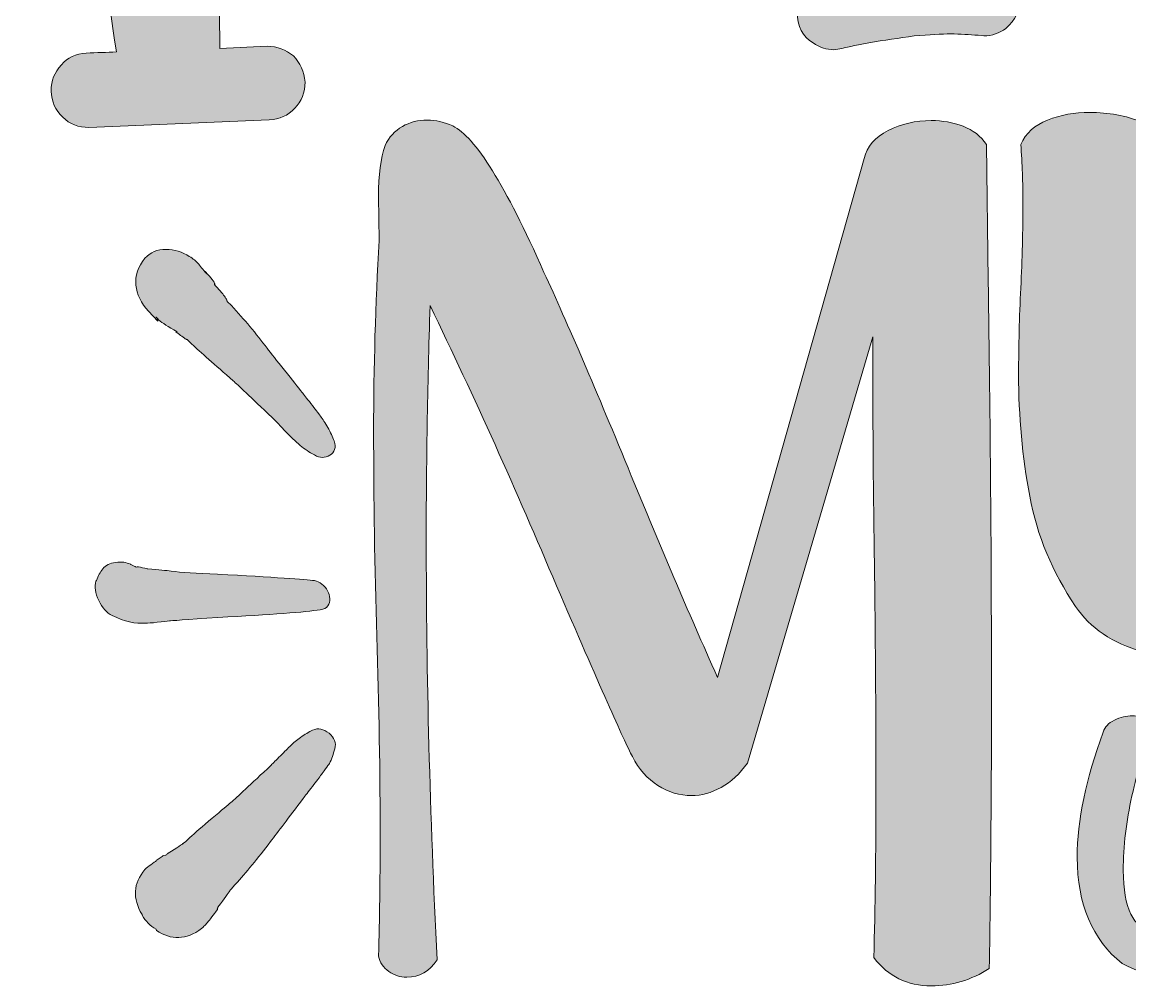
# Model space of a CAD drawing. Header units: inches. Extents: x 173 to 909, y -1034 to -46.
# Drawn here: x 173.4 to 541.1, y -697.1 to -377.1 of the extents above; entities that cross this region are included whole.
import ezdxf

# ---------------------------------------------------------------- set-up
doc = ezdxf.new("R2010")
doc.units = ezdxf.units.IN
doc.header["$MEASUREMENT"] = 0
doc.layers.add('Layer 1', color=7, linetype='Continuous')

# ---------------------------------------------------------------- blocks, each defined once
blk = doc.blocks.new('block 4')
at = {"layer": 'Layer 1', "true_color": 0x00cfdd}
h = blk.add_hatch(color=132, dxfattribs=at)
h.dxf.hatch_style = 2
edge = h.paths.add_edge_path()
edge.add_spline(control_points=[(186.91, -408.63), (184.4, -406.35), (183.26, -403.38), (183.03, -399.95), (183.03, -396.52), (184.17, -393.78), (186.46, -391.27), (188.51, -388.76), (191.25, -387.61), (194.68, -387.39), (198.11, -387.16), (201.53, -387.16), (204.73, -386.93), (198.11, -346.72), (194.68, -287.55), (194.45, -209.65), (194.45, -180.86), (194.68, -155.51), (195.14, -134.03), (195.59, -112.33), (196.05, -94.97), (196.51, -81.49), (190.11, -82.17), (186.46, -82.63), (185.54, -82.63), (182.57, -82.63), (179.83, -81.72), (177.32, -79.66), (174.8, -77.6), (173.66, -74.41), (173.44, -70.29), (173.44, -67.32), (174.35, -64.81), (176.18, -62.3), (178.23, -60.01), (180.75, -58.64), (184.17, -58.19), (236.03, -52.25), (262.53, -49.28), (263.45, -49.28), (266.41, -49.28), (269.16, -50.19), (271.67, -52.25), (274.18, -54.3), (275.32, -57.5), (275.55, -61.61), (275.55, -64.35), (274.64, -67.1), (272.81, -69.38), (270.98, -71.89), (268.24, -73.26), (264.82, -73.72), (261.39, -74.18), (257.74, -74.41), (254.31, -74.86), (246.54, -140.2), (241.97, -207.82), (240.14, -277.73), (256.82, -262.19), (273.5, -240.49), (290.4, -212.16), (312.56, -175.15), (332.21, -129.46), (349.12, -75.32), (349.12, -75.32), (330.15, -70.29), (330.15, -70.29), (326.73, -69.38), (324.21, -67.55), (322.61, -64.81), (321.47, -62.98), (320.79, -60.93), (320.79, -58.64), (320.79, -54.53), (322.39, -51.33), (325.58, -48.82), (327.64, -47.22), (330.15, -46.31), (332.89, -46.08), (333.81, -46.08), (360.08, -52.7), (411.94, -65.95), (415.37, -66.87), (417.88, -68.69), (419.48, -71.44), (420.62, -73.49), (421.31, -75.55), (421.31, -77.83), (421.31, -82.4), (419.25, -86.06), (415.37, -88.34), (413.54, -89.48), (411.48, -90.17), (409.2, -90.17), (408.06, -90.17), (404.17, -89.25), (398, -87.66), (392.52, -105.02), (384.07, -126.26), (372.87, -150.71), (358.71, -181.55), (342.95, -208.96), (325.81, -232.95), (304.34, -262.65), (281.72, -284.35), (257.74, -298.52), (264.82, -308.34), (273.95, -316.57), (285.15, -323.19), (294.97, -329.13), (305.25, -332.1), (316.22, -332.1), (320.79, -332.1), (326.27, -331.19), (333.12, -329.82), (339.98, -328.44), (348.43, -324.33), (358.48, -317.71), (360.77, -316.34), (362.82, -315.65), (365.34, -315.65), (369.45, -315.65), (372.87, -317.48), (375.39, -320.91), (376.76, -323.19), (377.44, -325.48), (377.44, -327.99), (377.44, -332.1), (375.62, -335.53), (372.19, -338.04), (352.77, -351.06), (334.27, -357.46), (316.22, -357.46), (315.08, -357.46), (312.1, -357.46), (307.08, -357.23), (302.05, -357), (295.89, -355.4), (288.35, -352.43), (280.81, -349.46), (274.18, -346.04), (268.01, -341.7), (261.85, -337.35), (256.36, -333.01), (251.57, -328.22), (246.77, -323.42), (242.66, -319.08), (239.23, -314.74), (239, -332.79), (238.77, -348.55), (238.77, -362.03), (238.77, -362.03), (239, -385.79), (239, -385.79), (239, -385.79), (254.76, -385.1), (254.76, -385.1), (258.19, -385.1), (260.93, -386.24), (263.45, -388.3), (265.73, -390.58), (267.1, -393.55), (267.33, -396.98), (267.33, -400.41), (266.19, -403.38), (263.9, -405.66), (261.62, -408.18), (258.88, -409.32), (255.45, -409.55), (255.45, -409.55), (195.59, -412.06), (195.59, -412.06), (192.17, -412.06), (189.2, -410.92), (186.91, -408.63)], knot_values=[0, 0, 0, 0, 1, 1, 1, 2, 2, 2, 3, 3, 3, 4, 4, 4, 5, 5, 5, 6, 6, 6, 7, 7, 7, 8, 8, 8, 9, 9, 9, 10, 10, 10, 11, 11, 11, 12, 12, 12, 13, 13, 13, 14, 14, 14, 15, 15, 15, 16, 16, 16, 17, 17, 17, 18, 18, 18, 19, 19, 19, 20, 20, 20, 21, 21, 21, 22, 22, 22, 23, 23, 23, 24, 24, 24, 25, 25, 25, 26, 26, 26, 27, 27, 27, 28, 28, 28, 29, 29, 29, 30, 30, 30, 31, 31, 31, 32, 32, 32, 33, 33, 33, 34, 34, 34, 35, 35, 35, 36, 36, 36, 37, 37, 37, 38, 38, 38, 39, 39, 39, 40, 40, 40, 41, 41, 41, 42, 42, 42, 43, 43, 43, 44, 44, 44, 45, 45, 45, 46, 46, 46, 47, 47, 47, 48, 48, 48, 49, 49, 49, 50, 50, 50, 51, 51, 51, 52, 52, 52, 53, 53, 53, 54, 54, 54, 55, 55, 55, 56, 56, 56, 57, 57, 57, 58, 58, 58, 58], degree=3, periodic=1)
h = blk.add_hatch(color=132, dxfattribs=at)
h.dxf.hatch_style = 2
edge = h.paths.add_edge_path()
edge.add_spline(control_points=[(583.28, -394.51), (577.85, -391.69), (573.5, -387.77), (570.24, -382.77), (565.89, -376.47), (563.72, -369.08), (563.72, -360.6), (563.72, -353.86), (565.24, -346.25), (567.85, -337.98), (561.76, -336.68), (558.5, -333.64), (558.5, -329.29), (558.5, -326.03), (559.8, -323.63), (562.19, -321.9), (563.72, -320.81), (565.24, -320.16), (566.98, -320.16), (566.98, -320.16), (592.85, -324.29), (592.85, -324.29), (595.24, -324.72), (597.2, -325.81), (598.29, -327.55), (599.59, -329.5), (600.03, -331.24), (600.03, -333.2), (600.03, -336.03), (598.72, -338.42), (596.55, -340.16), (595.03, -341.25), (593.29, -341.68), (591.33, -341.68), (589.37, -341.46), (587.41, -341.25), (585.46, -340.81), (582.63, -348.86), (581.11, -355.6), (581.11, -361.03), (581.11, -362.12), (581.33, -364.29), (581.76, -367.55), (581.98, -371.03), (583.72, -374.08), (586.76, -376.69), (589.81, -379.08), (593.29, -380.38), (597.2, -380.38), (597.63, -380.38), (599.16, -380.38), (601.55, -380.16), (604.16, -379.95), (607.85, -378.21), (612.64, -374.95), (617.2, -371.69), (621.33, -367.34), (625.03, -361.47), (628.73, -355.6), (631.33, -349.29), (633.29, -342.33), (635.25, -335.59), (636.34, -327.98), (636.55, -319.94), (636.55, -313.2), (636.12, -307.33), (634.81, -302.33), (633.29, -295.15), (630.9, -290.59), (627.86, -288.19), (625.68, -286.67), (623.29, -285.8), (620.46, -285.8), (616.55, -285.8), (610.03, -287.98), (600.9, -291.89), (596.11, -293.85), (590.46, -294.93), (583.72, -294.93), (576.33, -294.93), (568.5, -293.85), (560.46, -291.67), (543.71, -287.54), (532.41, -280.8), (526.54, -271.89), (518.27, -258.41), (514.36, -241.67), (514.36, -221.88), (514.36, -204.49), (517.62, -186.22), (524.15, -167.31), (533.49, -140.13), (547.63, -117.08), (566.76, -97.95), (587.63, -77.08), (611.33, -64.68), (637.86, -60.77), (642.64, -60.12), (647.21, -59.68), (651.34, -59.68), (684.6, -59.68), (701.13, -79.03), (701.13, -117.52), (701.13, -141), (695.69, -166.87), (684.6, -195.35), (682.86, -200.14), (679.39, -202.53), (674.38, -202.53), (672.86, -202.53), (671.34, -202.09), (669.6, -201.44), (664.6, -199.27), (662.21, -195.57), (662.21, -190.35), (662.21, -189.05), (662.43, -187.74), (662.86, -186.22), (665.25, -180.13), (667.21, -173.39), (668.95, -166), (671.99, -153.83), (673.3, -142.52), (673.3, -132.52), (673.3, -121.86), (671.78, -113.82), (668.51, -107.95), (665.47, -102.73), (660.9, -100.12), (654.82, -99.9), (650.69, -99.9), (645.9, -101.43), (640.47, -104.04), (630.68, -109.04), (621.55, -115.34), (613.51, -123.39), (605.24, -131.43), (597.85, -140.56), (591.55, -150.35), (585.24, -160.35), (579.81, -170.79), (575.24, -181.44), (570.67, -192.09), (567.2, -202.75), (564.8, -212.97), (562.41, -223.4), (561.11, -233.19), (560.89, -242.53), (560.89, -251.02), (561.98, -258.19), (563.93, -263.84), (567.2, -272.32), (572.63, -276.45), (580.46, -276.45), (583.94, -276.45), (587.85, -275.58), (592.42, -273.63), (600.9, -269.93), (609.81, -268.19), (619.16, -267.97), (637.64, -267.97), (653.73, -274.5), (667.86, -287.32), (678.08, -297.33), (683.3, -309.72), (683.3, -324.5), (683.3, -335.16), (680.69, -345.38), (675.69, -355.81), (667.43, -372.12), (655.69, -384.3), (640.47, -392.56), (630.25, -397.78), (619.59, -400.38), (608.07, -400.38), (598.72, -400.38), (590.46, -398.43), (583.28, -394.51)], knot_values=[0, 0, 0, 0, 1, 1, 1, 2, 2, 2, 3, 3, 3, 4, 4, 4, 5, 5, 5, 6, 6, 6, 7, 7, 7, 8, 8, 8, 9, 9, 9, 10, 10, 10, 11, 11, 11, 12, 12, 12, 13, 13, 13, 14, 14, 14, 15, 15, 15, 16, 16, 16, 17, 17, 17, 18, 18, 18, 19, 19, 19, 20, 20, 20, 21, 21, 21, 22, 22, 22, 23, 23, 23, 24, 24, 24, 25, 25, 25, 26, 26, 26, 27, 27, 27, 28, 28, 28, 29, 29, 29, 30, 30, 30, 31, 31, 31, 32, 32, 32, 33, 33, 33, 34, 34, 34, 35, 35, 35, 36, 36, 36, 37, 37, 37, 38, 38, 38, 39, 39, 39, 40, 40, 40, 41, 41, 41, 42, 42, 42, 43, 43, 43, 44, 44, 44, 45, 45, 45, 46, 46, 46, 47, 47, 47, 48, 48, 48, 49, 49, 49, 50, 50, 50, 51, 51, 51, 52, 52, 52, 53, 53, 53, 54, 54, 54, 55, 55, 55, 56, 56, 56, 57, 57, 57, 58, 58, 58, 59, 59, 59, 59], degree=3, periodic=1)
h = blk.add_hatch(color=132, dxfattribs=at)
h.dxf.hatch_style = 2
edge = h.paths.add_edge_path()
edge.add_spline(control_points=[(435.93, -383.96), (432.5, -381.9), (430.67, -378.48), (430.67, -373.68), (430.67, -367.51), (433.87, -363.63), (440.04, -362.03), (440.27, -361.8), (442.33, -361.34), (446.44, -360.66), (441.41, -335.53), (438.9, -299.66), (438.9, -253.06), (438.9, -234.32), (439.13, -216.96), (439.58, -200.74), (440.04, -184.52), (440.73, -169.21), (441.64, -154.59), (442.33, -139.97), (443.01, -128.32), (443.7, -119.41), (443.7, -119.41), (427.25, -121.01), (427.25, -121.01), (423.82, -121.01), (420.85, -120.1), (418.34, -118.04), (415.83, -115.98), (414.46, -113.24), (414, -109.36), (414, -105.93), (414.91, -103.19), (416.97, -100.68), (419.02, -98.16), (421.77, -96.79), (425.19, -96.57), (425.19, -96.57), (503.1, -89.48), (503.1, -89.48), (506.98, -89.48), (509.95, -90.4), (512.23, -92.45), (514.52, -94.51), (515.89, -97.48), (516.34, -100.91), (516.34, -104.33), (515.43, -107.3), (513.37, -109.82), (511.32, -112.33), (508.58, -113.7), (505.15, -113.93), (501.72, -114.16), (498.07, -114.61), (494.64, -114.84), (490.99, -138.6), (488.24, -162.36), (486.19, -186.35), (482.31, -231.12), (480.25, -273.84), (479.79, -314.28), (479.56, -325.93), (479.56, -339.87), (479.56, -356.54), (485.5, -356.54), (490.3, -356.77), (493.96, -357.23), (497.38, -357.69), (500.12, -359.06), (501.95, -361.34), (503.78, -363.85), (504.69, -366.37), (504.69, -369.11), (504.69, -373.22), (503.1, -376.42), (499.9, -379.16), (497.84, -380.76), (495.33, -381.67), (492.59, -381.67), (492.59, -381.67), (490.76, -381.45), (490.76, -381.45), (487.79, -381.22), (484.82, -380.99), (481.62, -380.99), (478.65, -380.99), (474.54, -381.22), (469.51, -381.67), (464.49, -382.36), (459.46, -383.05), (454.43, -383.96), (449.41, -384.87), (446.44, -385.56), (445.52, -385.79), (444.61, -386.01), (443.7, -386.24), (442.78, -386.24), (440.5, -386.24), (438.21, -385.56), (435.93, -383.96)], knot_values=[0, 0, 0, 0, 1, 1, 1, 2, 2, 2, 3, 3, 3, 4, 4, 4, 5, 5, 5, 6, 6, 6, 7, 7, 7, 8, 8, 8, 9, 9, 9, 10, 10, 10, 11, 11, 11, 12, 12, 12, 13, 13, 13, 14, 14, 14, 15, 15, 15, 16, 16, 16, 17, 17, 17, 18, 18, 18, 19, 19, 19, 20, 20, 20, 21, 21, 21, 22, 22, 22, 23, 23, 23, 24, 24, 24, 25, 25, 25, 26, 26, 26, 27, 27, 27, 28, 28, 28, 29, 29, 29, 30, 30, 30, 31, 31, 31, 32, 32, 32, 33, 33, 33, 33], degree=3, periodic=1)
at = {"layer": 'Layer 1', "lineweight": 0}
for points, knots in [([(186.91, -408.63), (184.4, -406.35), (183.26, -403.38), (183.03, -399.95), (183.03, -396.52), (184.17, -393.78), (186.46, -391.27), (188.51, -388.76), (191.25, -387.61), (194.68, -387.39), (198.11, -387.16), (201.53, -387.16), (204.73, -386.93), (198.11, -346.72), (194.68, -287.55), (194.45, -209.65), (194.45, -180.86), (194.68, -155.51), (195.14, -134.03), (195.59, -112.33), (196.05, -94.97), (196.51, -81.49), (190.11, -82.17), (186.46, -82.63), (185.54, -82.63), (182.57, -82.63), (179.83, -81.72), (177.32, -79.66), (174.8, -77.6), (173.66, -74.41), (173.44, -70.29), (173.44, -67.32), (174.35, -64.81), (176.18, -62.3), (178.23, -60.01), (180.75, -58.64), (184.17, -58.19), (236.03, -52.25), (262.53, -49.28), (263.45, -49.28), (266.41, -49.28), (269.16, -50.19), (271.67, -52.25), (274.18, -54.3), (275.32, -57.5), (275.55, -61.61), (275.55, -64.35), (274.64, -67.1), (272.81, -69.38), (270.98, -71.89), (268.24, -73.26), (264.82, -73.72), (261.39, -74.18), (257.74, -74.41), (254.31, -74.86), (246.54, -140.2), (241.97, -207.82), (240.14, -277.73), (256.82, -262.19), (273.5, -240.49), (290.4, -212.16), (312.56, -175.15), (332.21, -129.46), (349.12, -75.32), (349.12, -75.32), (330.15, -70.29), (330.15, -70.29), (326.73, -69.38), (324.21, -67.55), (322.61, -64.81), (321.47, -62.98), (320.79, -60.93), (320.79, -58.64), (320.79, -54.53), (322.39, -51.33), (325.58, -48.82), (327.64, -47.22), (330.15, -46.31), (332.89, -46.08), (333.81, -46.08), (360.08, -52.7), (411.94, -65.95), (415.37, -66.87), (417.88, -68.69), (419.48, -71.44), (420.62, -73.49), (421.31, -75.55), (421.31, -77.83), (421.31, -82.4), (419.25, -86.06), (415.37, -88.34), (413.54, -89.48), (411.48, -90.17), (409.2, -90.17), (408.06, -90.17), (404.17, -89.25), (398, -87.66), (392.52, -105.02), (384.07, -126.26), (372.87, -150.71), (358.71, -181.55), (342.95, -208.96), (325.81, -232.95), (304.34, -262.65), (281.72, -284.35), (257.74, -298.52), (264.82, -308.34), (273.95, -316.57), (285.15, -323.19), (294.97, -329.13), (305.25, -332.1), (316.22, -332.1), (320.79, -332.1), (326.27, -331.19), (333.12, -329.82), (339.98, -328.44), (348.43, -324.33), (358.48, -317.71), (360.77, -316.34), (362.82, -315.65), (365.34, -315.65), (369.45, -315.65), (372.87, -317.48), (375.39, -320.91), (376.76, -323.19), (377.44, -325.48), (377.44, -327.99), (377.44, -332.1), (375.62, -335.53), (372.19, -338.04), (352.77, -351.06), (334.27, -357.46), (316.22, -357.46), (315.08, -357.46), (312.1, -357.46), (307.08, -357.23), (302.05, -357), (295.89, -355.4), (288.35, -352.43), (280.81, -349.46), (274.18, -346.04), (268.01, -341.7), (261.85, -337.35), (256.36, -333.01), (251.57, -328.22), (246.77, -323.42), (242.66, -319.08), (239.23, -314.74), (239, -332.79), (238.77, -348.55), (238.77, -362.03), (238.77, -362.03), (239, -385.79), (239, -385.79), (239, -385.79), (254.76, -385.1), (254.76, -385.1), (258.19, -385.1), (260.93, -386.24), (263.45, -388.3), (265.73, -390.58), (267.1, -393.55), (267.33, -396.98), (267.33, -400.41), (266.19, -403.38), (263.9, -405.66), (261.62, -408.18), (258.88, -409.32), (255.45, -409.55), (255.45, -409.55), (195.59, -412.06), (195.59, -412.06), (192.17, -412.06), (189.2, -410.92), (186.91, -408.63)], [0, 0, 0, 0, 1, 1, 1, 2, 2, 2, 3, 3, 3, 4, 4, 4, 5, 5, 5, 6, 6, 6, 7, 7, 7, 8, 8, 8, 9, 9, 9, 10, 10, 10, 11, 11, 11, 12, 12, 12, 13, 13, 13, 14, 14, 14, 15, 15, 15, 16, 16, 16, 17, 17, 17, 18, 18, 18, 19, 19, 19, 20, 20, 20, 21, 21, 21, 22, 22, 22, 23, 23, 23, 24, 24, 24, 25, 25, 25, 26, 26, 26, 27, 27, 27, 28, 28, 28, 29, 29, 29, 30, 30, 30, 31, 31, 31, 32, 32, 32, 33, 33, 33, 34, 34, 34, 35, 35, 35, 36, 36, 36, 37, 37, 37, 38, 38, 38, 39, 39, 39, 40, 40, 40, 41, 41, 41, 42, 42, 42, 43, 43, 43, 44, 44, 44, 45, 45, 45, 46, 46, 46, 47, 47, 47, 48, 48, 48, 49, 49, 49, 50, 50, 50, 51, 51, 51, 52, 52, 52, 53, 53, 53, 54, 54, 54, 55, 55, 55, 56, 56, 56, 57, 57, 57, 58, 58, 58, 58]), ([(583.28, -394.51), (577.85, -391.69), (573.5, -387.77), (570.24, -382.77), (565.89, -376.47), (563.72, -369.08), (563.72, -360.6), (563.72, -353.86), (565.24, -346.25), (567.85, -337.98), (561.76, -336.68), (558.5, -333.64), (558.5, -329.29), (558.5, -326.03), (559.8, -323.63), (562.19, -321.9), (563.72, -320.81), (565.24, -320.16), (566.98, -320.16), (566.98, -320.16), (592.85, -324.29), (592.85, -324.29), (595.24, -324.72), (597.2, -325.81), (598.29, -327.55), (599.59, -329.5), (600.03, -331.24), (600.03, -333.2), (600.03, -336.03), (598.72, -338.42), (596.55, -340.16), (595.03, -341.25), (593.29, -341.68), (591.33, -341.68), (589.37, -341.46), (587.41, -341.25), (585.46, -340.81), (582.63, -348.86), (581.11, -355.6), (581.11, -361.03), (581.11, -362.12), (581.33, -364.29), (581.76, -367.55), (581.98, -371.03), (583.72, -374.08), (586.76, -376.69), (589.81, -379.08), (593.29, -380.38), (597.2, -380.38), (597.63, -380.38), (599.16, -380.38), (601.55, -380.16), (604.16, -379.95), (607.85, -378.21), (612.64, -374.95), (617.2, -371.69), (621.33, -367.34), (625.03, -361.47), (628.73, -355.6), (631.33, -349.29), (633.29, -342.33), (635.25, -335.59), (636.34, -327.98), (636.55, -319.94), (636.55, -313.2), (636.12, -307.33), (634.81, -302.33), (633.29, -295.15), (630.9, -290.59), (627.86, -288.19), (625.68, -286.67), (623.29, -285.8), (620.46, -285.8), (616.55, -285.8), (610.03, -287.98), (600.9, -291.89), (596.11, -293.85), (590.46, -294.93), (583.72, -294.93), (576.33, -294.93), (568.5, -293.85), (560.46, -291.67), (543.71, -287.54), (532.41, -280.8), (526.54, -271.89), (518.27, -258.41), (514.36, -241.67), (514.36, -221.88), (514.36, -204.49), (517.62, -186.22), (524.15, -167.31), (533.49, -140.13), (547.63, -117.08), (566.76, -97.95), (587.63, -77.08), (611.33, -64.68), (637.86, -60.77), (642.64, -60.12), (647.21, -59.68), (651.34, -59.68), (684.6, -59.68), (701.13, -79.03), (701.13, -117.52), (701.13, -141), (695.69, -166.87), (684.6, -195.35), (682.86, -200.14), (679.39, -202.53), (674.38, -202.53), (672.86, -202.53), (671.34, -202.09), (669.6, -201.44), (664.6, -199.27), (662.21, -195.57), (662.21, -190.35), (662.21, -189.05), (662.43, -187.74), (662.86, -186.22), (665.25, -180.13), (667.21, -173.39), (668.95, -166), (671.99, -153.83), (673.3, -142.52), (673.3, -132.52), (673.3, -121.86), (671.78, -113.82), (668.51, -107.95), (665.47, -102.73), (660.9, -100.12), (654.82, -99.9), (650.69, -99.9), (645.9, -101.43), (640.47, -104.04), (630.68, -109.04), (621.55, -115.34), (613.51, -123.39), (605.24, -131.43), (597.85, -140.56), (591.55, -150.35), (585.24, -160.35), (579.81, -170.79), (575.24, -181.44), (570.67, -192.09), (567.2, -202.75), (564.8, -212.97), (562.41, -223.4), (561.11, -233.19), (560.89, -242.53), (560.89, -251.02), (561.98, -258.19), (563.93, -263.84), (567.2, -272.32), (572.63, -276.45), (580.46, -276.45), (583.94, -276.45), (587.85, -275.58), (592.42, -273.63), (600.9, -269.93), (609.81, -268.19), (619.16, -267.97), (637.64, -267.97), (653.73, -274.5), (667.86, -287.32), (678.08, -297.33), (683.3, -309.72), (683.3, -324.5), (683.3, -335.16), (680.69, -345.38), (675.69, -355.81), (667.43, -372.12), (655.69, -384.3), (640.47, -392.56), (630.25, -397.78), (619.59, -400.38), (608.07, -400.38), (598.72, -400.38), (590.46, -398.43), (583.28, -394.51)], [0, 0, 0, 0, 1, 1, 1, 2, 2, 2, 3, 3, 3, 4, 4, 4, 5, 5, 5, 6, 6, 6, 7, 7, 7, 8, 8, 8, 9, 9, 9, 10, 10, 10, 11, 11, 11, 12, 12, 12, 13, 13, 13, 14, 14, 14, 15, 15, 15, 16, 16, 16, 17, 17, 17, 18, 18, 18, 19, 19, 19, 20, 20, 20, 21, 21, 21, 22, 22, 22, 23, 23, 23, 24, 24, 24, 25, 25, 25, 26, 26, 26, 27, 27, 27, 28, 28, 28, 29, 29, 29, 30, 30, 30, 31, 31, 31, 32, 32, 32, 33, 33, 33, 34, 34, 34, 35, 35, 35, 36, 36, 36, 37, 37, 37, 38, 38, 38, 39, 39, 39, 40, 40, 40, 41, 41, 41, 42, 42, 42, 43, 43, 43, 44, 44, 44, 45, 45, 45, 46, 46, 46, 47, 47, 47, 48, 48, 48, 49, 49, 49, 50, 50, 50, 51, 51, 51, 52, 52, 52, 53, 53, 53, 54, 54, 54, 55, 55, 55, 56, 56, 56, 57, 57, 57, 58, 58, 58, 59, 59, 59, 59]), ([(435.93, -383.96), (432.5, -381.9), (430.67, -378.48), (430.67, -373.68), (430.67, -367.51), (433.87, -363.63), (440.04, -362.03), (440.27, -361.8), (442.33, -361.34), (446.44, -360.66), (441.41, -335.53), (438.9, -299.66), (438.9, -253.06), (438.9, -234.32), (439.13, -216.96), (439.58, -200.74), (440.04, -184.52), (440.73, -169.21), (441.64, -154.59), (442.33, -139.97), (443.01, -128.32), (443.7, -119.41), (443.7, -119.41), (427.25, -121.01), (427.25, -121.01), (423.82, -121.01), (420.85, -120.1), (418.34, -118.04), (415.83, -115.98), (414.46, -113.24), (414, -109.36), (414, -105.93), (414.91, -103.19), (416.97, -100.68), (419.02, -98.16), (421.77, -96.79), (425.19, -96.57), (425.19, -96.57), (503.1, -89.48), (503.1, -89.48), (506.98, -89.48), (509.95, -90.4), (512.23, -92.45), (514.52, -94.51), (515.89, -97.48), (516.34, -100.91), (516.34, -104.33), (515.43, -107.3), (513.37, -109.82), (511.32, -112.33), (508.58, -113.7), (505.15, -113.93), (501.72, -114.16), (498.07, -114.61), (494.64, -114.84), (490.99, -138.6), (488.24, -162.36), (486.19, -186.35), (482.31, -231.12), (480.25, -273.84), (479.79, -314.28), (479.56, -325.93), (479.56, -339.87), (479.56, -356.54), (485.5, -356.54), (490.3, -356.77), (493.96, -357.23), (497.38, -357.69), (500.12, -359.06), (501.95, -361.34), (503.78, -363.85), (504.69, -366.37), (504.69, -369.11), (504.69, -373.22), (503.1, -376.42), (499.9, -379.16), (497.84, -380.76), (495.33, -381.67), (492.59, -381.67), (492.59, -381.67), (490.76, -381.45), (490.76, -381.45), (487.79, -381.22), (484.82, -380.99), (481.62, -380.99), (478.65, -380.99), (474.54, -381.22), (469.51, -381.67), (464.49, -382.36), (459.46, -383.05), (454.43, -383.96), (449.41, -384.87), (446.44, -385.56), (445.52, -385.79), (444.61, -386.01), (443.7, -386.24), (442.78, -386.24), (440.5, -386.24), (438.21, -385.56), (435.93, -383.96)], [0, 0, 0, 0, 1, 1, 1, 2, 2, 2, 3, 3, 3, 4, 4, 4, 5, 5, 5, 6, 6, 6, 7, 7, 7, 8, 8, 8, 9, 9, 9, 10, 10, 10, 11, 11, 11, 12, 12, 12, 13, 13, 13, 14, 14, 14, 15, 15, 15, 16, 16, 16, 17, 17, 17, 18, 18, 18, 19, 19, 19, 20, 20, 20, 21, 21, 21, 22, 22, 22, 23, 23, 23, 24, 24, 24, 25, 25, 25, 26, 26, 26, 27, 27, 27, 28, 28, 28, 29, 29, 29, 30, 30, 30, 31, 31, 31, 32, 32, 32, 33, 33, 33, 33])]:
    blk.add_open_spline(points, degree=3, knots=knots, dxfattribs=at)
blk = doc.blocks.new('block 5')
at = {"layer": 'Layer 1', "true_color": 0x0c57ab}
h = blk.add_hatch(color=154, dxfattribs=at)
h.dxf.hatch_style = 2
edge = h.paths.add_edge_path()
edge.add_spline(control_points=[(565.19, -696.02), (555.83, -696.02), (546.94, -693.93), (538.54, -689.72), (528.58, -681.68), (523.6, -669.92), (523.6, -654.44), (523.6, -642.19), (526.48, -628.33), (532.24, -612.85), (532.72, -611.17), (533.95, -609.85), (535.93, -608.89), (537.91, -607.93), (539.92, -607.45), (541.96, -607.45), (543.76, -607.45), (545.29, -607.81), (546.55, -608.53), (547.81, -609.25), (548.44, -610.45), (548.44, -612.13), (548.44, -613.33), (548.02, -614.83), (547.18, -616.63), (545.5, -619.75), (543.7, -625.54), (541.78, -634), (539.86, -642.46), (538.9, -650.72), (538.9, -658.76), (538.9, -671.36), (542.2, -678.08), (548.8, -678.92), (570.53, -678.92), (587.09, -657.62), (598.49, -615.01), (601.38, -604.21), (603.83, -594.06), (605.88, -584.58), (605.88, -584.58), (607.68, -576.3), (607.68, -576.3), (608.52, -571.62), (609.06, -567.78), (609.3, -564.78), (609.54, -561.78), (609.96, -558.24), (610.56, -554.15), (603, -564.24), (592.91, -573.36), (580.31, -581.52), (572.39, -585.24), (563.99, -587.1), (555.11, -587.1), (551.62, -587.1), (548.38, -586.8), (545.38, -586.2), (535.3, -583.32), (527.86, -578.28), (523.06, -571.08), (515.37, -559.8), (510.3, -547.61), (507.84, -534.53), (505.38, -521.45), (504.15, -507.95), (504.15, -494.02), (504.15, -484.54), (504.39, -475), (504.87, -465.39), (505.35, -455.79), (505.59, -446.31), (505.59, -436.95), (505.59, -430.47), (505.35, -424.05), (504.87, -417.68), (506.55, -413.96), (509.52, -411.26), (513.79, -409.58), (518.04, -407.9), (522.7, -407.06), (527.74, -407.06), (533.98, -407.06), (539.74, -408.11), (545.02, -410.21), (550.3, -412.31), (553.42, -415.1), (554.39, -418.58), (554.02, -428.31), (553.36, -439.59), (552.41, -452.43), (550.48, -479.68), (549.52, -500.5), (549.52, -514.91), (549.52, -525.59), (550.06, -535.31), (551.14, -544.07), (552.22, -552.83), (554.12, -559.83), (556.82, -565.05), (559.52, -570.27), (563.33, -572.88), (568.25, -572.88), (573.77, -572.76), (580.91, -565.68), (589.67, -551.63), (597.83, -538.67), (604.5, -525.11), (609.66, -510.94), (613.26, -500.62), (615.66, -489.94), (616.86, -478.9), (618.06, -467.86), (618.84, -457.47), (619.2, -447.75), (619.8, -428.31), (621.66, -416.67), (624.78, -412.82), (626.82, -410.42), (631.2, -409.22), (637.92, -409.22), (637.92, -409.22), (640.62, -409.22), (640.62, -409.22), (647.94, -409.46), (654.4, -410.99), (659.98, -413.81), (665.56, -416.63), (668.89, -420.99), (669.97, -426.87), (669.73, -452.67), (667.66, -481.45), (663.76, -513.19), (659.86, -544.94), (653.95, -575.28), (646.03, -604.21), (638.1, -633.13), (628.08, -656.36), (615.96, -673.88), (611.04, -680.48), (603.9, -685.82), (594.53, -689.9), (585.17, -693.99), (575.39, -696.02), (565.19, -696.02)], knot_values=[0, 0, 0, 0, 1, 1, 1, 2, 2, 2, 3, 3, 3, 4, 4, 4, 5, 5, 5, 6, 6, 6, 7, 7, 7, 8, 8, 8, 9, 9, 9, 10, 10, 10, 11, 11, 11, 12, 12, 12, 13, 13, 13, 14, 14, 14, 15, 15, 15, 16, 16, 16, 17, 17, 17, 18, 18, 18, 19, 19, 19, 20, 20, 20, 21, 21, 21, 22, 22, 22, 23, 23, 23, 24, 24, 24, 25, 25, 25, 26, 26, 26, 27, 27, 27, 28, 28, 28, 29, 29, 29, 30, 30, 30, 31, 31, 31, 32, 32, 32, 33, 33, 33, 34, 34, 34, 35, 35, 35, 36, 36, 36, 37, 37, 37, 38, 38, 38, 39, 39, 39, 40, 40, 40, 41, 41, 41, 42, 42, 42, 43, 43, 43, 44, 44, 44, 45, 45, 45, 46, 46, 46, 47, 47, 47, 48, 48, 48, 48], degree=3, periodic=1)
h = blk.add_hatch(color=154, dxfattribs=at)
h.dxf.hatch_style = 2
edge = h.paths.add_edge_path()
edge.add_spline(control_points=[(475.17, -697.1), (467.25, -697.1), (460.88, -693.99), (456.09, -687.74), (456.56, -671.3), (456.81, -652.94), (456.81, -632.65), (456.81, -607.33), (456.62, -581.04), (456.27, -553.79), (455.9, -528.95), (455.73, -506.92), (455.73, -487.72), (455.73, -487.72), (455.73, -481.6), (455.73, -481.6), (455.73, -481.6), (414.14, -623.11), (414.14, -623.11), (411.62, -626.71), (408.73, -629.41), (405.49, -631.21), (402.25, -633.01), (398.95, -633.91), (395.59, -633.91), (391.63, -633.91), (387.91, -632.8), (384.43, -630.58), (380.95, -628.36), (378.13, -625.15), (375.97, -620.95), (373.2, -615.67), (364.8, -596.76), (350.76, -564.24), (337.56, -532.79), (323.58, -501.76), (308.81, -471.16), (307.97, -498.28), (307.55, -524.27), (307.55, -549.11), (307.55, -593.76), (308.75, -640.21), (311.15, -688.46), (308.63, -692.31), (305.27, -694.23), (301.07, -694.23), (298.91, -694.23), (296.93, -693.59), (295.13, -692.33), (293.33, -691.07), (292.19, -689.36), (291.71, -687.2), (292.07, -674.6), (292.25, -662), (292.25, -649.4), (292.25, -626.47), (291.89, -603.66), (291.17, -580.98), (290.45, -558.29), (290.09, -535.55), (290.09, -512.74), (290.09, -491.86), (290.69, -470.8), (291.89, -449.55), (291.89, -449.55), (291.71, -434.97), (291.71, -434.97), (291.71, -427.89), (292.43, -422.25), (293.87, -418.04), (295.19, -415.28), (297.11, -413.18), (299.63, -411.74), (302.15, -410.3), (304.91, -409.58), (307.91, -409.58), (310.67, -409.58), (313.49, -410.24), (316.37, -411.56), (323.82, -415.16), (333.9, -431.37), (346.62, -460.17), (354.42, -477.1), (364.08, -499.6), (375.61, -527.69), (384.85, -550.37), (394.39, -572.7), (404.23, -594.66), (404.23, -594.66), (452.85, -422.36), (452.85, -422.36), (453.8, -418.4), (456.47, -415.31), (460.86, -413.09), (465.24, -410.87), (470.01, -409.76), (475.17, -409.76), (478.89, -409.76), (482.4, -410.39), (485.7, -411.65), (489, -412.91), (491.61, -414.92), (493.53, -417.68), (493.53, -417.68), (494.07, -462.87), (494.07, -462.87), (494.79, -509.45), (495.15, -555.9), (495.15, -602.22), (495.15, -631.27), (494.91, -660.98), (494.43, -691.34), (488.43, -695.19), (482.01, -697.1), (475.17, -697.1)], knot_values=[0, 0, 0, 0, 1, 1, 1, 2, 2, 2, 3, 3, 3, 4, 4, 4, 5, 5, 5, 6, 6, 6, 7, 7, 7, 8, 8, 8, 9, 9, 9, 10, 10, 10, 11, 11, 11, 12, 12, 12, 13, 13, 13, 14, 14, 14, 15, 15, 15, 16, 16, 16, 17, 17, 17, 18, 18, 18, 19, 19, 19, 20, 20, 20, 21, 21, 21, 22, 22, 22, 23, 23, 23, 24, 24, 24, 25, 25, 25, 26, 26, 26, 27, 27, 27, 28, 28, 28, 29, 29, 29, 30, 30, 30, 31, 31, 31, 32, 32, 32, 33, 33, 33, 34, 34, 34, 35, 35, 35, 36, 36, 36, 37, 37, 37, 38, 38, 38, 38], degree=3, periodic=1)
at = {"layer": 'Layer 1', "lineweight": 0}
for points, knots in [([(565.19, -696.02), (555.83, -696.02), (546.94, -693.93), (538.54, -689.72), (528.58, -681.68), (523.6, -669.92), (523.6, -654.44), (523.6, -642.19), (526.48, -628.33), (532.24, -612.85), (532.72, -611.17), (533.95, -609.85), (535.93, -608.89), (537.91, -607.93), (539.92, -607.45), (541.96, -607.45), (543.76, -607.45), (545.29, -607.81), (546.55, -608.53), (547.81, -609.25), (548.44, -610.45), (548.44, -612.13), (548.44, -613.33), (548.02, -614.83), (547.18, -616.63), (545.5, -619.75), (543.7, -625.54), (541.78, -634), (539.86, -642.46), (538.9, -650.72), (538.9, -658.76), (538.9, -671.36), (542.2, -678.08), (548.8, -678.92), (570.53, -678.92), (587.09, -657.62), (598.49, -615.01), (601.38, -604.21), (603.83, -594.06), (605.88, -584.58), (605.88, -584.58), (607.68, -576.3), (607.68, -576.3), (608.52, -571.62), (609.06, -567.78), (609.3, -564.78), (609.54, -561.78), (609.96, -558.24), (610.56, -554.15), (603, -564.24), (592.91, -573.36), (580.31, -581.52), (572.39, -585.24), (563.99, -587.1), (555.11, -587.1), (551.62, -587.1), (548.38, -586.8), (545.38, -586.2), (535.3, -583.32), (527.86, -578.28), (523.06, -571.08), (515.37, -559.8), (510.3, -547.61), (507.84, -534.53), (505.38, -521.45), (504.15, -507.95), (504.15, -494.02), (504.15, -484.54), (504.39, -475), (504.87, -465.39), (505.35, -455.79), (505.59, -446.31), (505.59, -436.95), (505.59, -430.47), (505.35, -424.05), (504.87, -417.68), (506.55, -413.96), (509.52, -411.26), (513.79, -409.58), (518.04, -407.9), (522.7, -407.06), (527.74, -407.06), (533.98, -407.06), (539.74, -408.11), (545.02, -410.21), (550.3, -412.31), (553.42, -415.1), (554.39, -418.58), (554.02, -428.31), (553.36, -439.59), (552.41, -452.43), (550.48, -479.68), (549.52, -500.5), (549.52, -514.91), (549.52, -525.59), (550.06, -535.31), (551.14, -544.07), (552.22, -552.83), (554.12, -559.83), (556.82, -565.05), (559.52, -570.27), (563.33, -572.88), (568.25, -572.88), (573.77, -572.76), (580.91, -565.68), (589.67, -551.63), (597.83, -538.67), (604.5, -525.11), (609.66, -510.94), (613.26, -500.62), (615.66, -489.94), (616.86, -478.9), (618.06, -467.86), (618.84, -457.47), (619.2, -447.75), (619.8, -428.31), (621.66, -416.67), (624.78, -412.82), (626.82, -410.42), (631.2, -409.22), (637.92, -409.22), (637.92, -409.22), (640.62, -409.22), (640.62, -409.22), (647.94, -409.46), (654.4, -410.99), (659.98, -413.81), (665.56, -416.63), (668.89, -420.99), (669.97, -426.87), (669.73, -452.67), (667.66, -481.45), (663.76, -513.19), (659.86, -544.94), (653.95, -575.28), (646.03, -604.21), (638.1, -633.13), (628.08, -656.36), (615.96, -673.88), (611.04, -680.48), (603.9, -685.82), (594.53, -689.9), (585.17, -693.99), (575.39, -696.02), (565.19, -696.02)], [0, 0, 0, 0, 1, 1, 1, 2, 2, 2, 3, 3, 3, 4, 4, 4, 5, 5, 5, 6, 6, 6, 7, 7, 7, 8, 8, 8, 9, 9, 9, 10, 10, 10, 11, 11, 11, 12, 12, 12, 13, 13, 13, 14, 14, 14, 15, 15, 15, 16, 16, 16, 17, 17, 17, 18, 18, 18, 19, 19, 19, 20, 20, 20, 21, 21, 21, 22, 22, 22, 23, 23, 23, 24, 24, 24, 25, 25, 25, 26, 26, 26, 27, 27, 27, 28, 28, 28, 29, 29, 29, 30, 30, 30, 31, 31, 31, 32, 32, 32, 33, 33, 33, 34, 34, 34, 35, 35, 35, 36, 36, 36, 37, 37, 37, 38, 38, 38, 39, 39, 39, 40, 40, 40, 41, 41, 41, 42, 42, 42, 43, 43, 43, 44, 44, 44, 45, 45, 45, 46, 46, 46, 47, 47, 47, 48, 48, 48, 48]), ([(475.17, -697.1), (467.25, -697.1), (460.88, -693.99), (456.09, -687.74), (456.56, -671.3), (456.81, -652.94), (456.81, -632.65), (456.81, -607.33), (456.62, -581.04), (456.27, -553.79), (455.9, -528.95), (455.73, -506.92), (455.73, -487.72), (455.73, -487.72), (455.73, -481.6), (455.73, -481.6), (455.73, -481.6), (414.14, -623.11), (414.14, -623.11), (411.62, -626.71), (408.73, -629.41), (405.49, -631.21), (402.25, -633.01), (398.95, -633.91), (395.59, -633.91), (391.63, -633.91), (387.91, -632.8), (384.43, -630.58), (380.95, -628.36), (378.13, -625.15), (375.97, -620.95), (373.2, -615.67), (364.8, -596.76), (350.76, -564.24), (337.56, -532.79), (323.58, -501.76), (308.81, -471.16), (307.97, -498.28), (307.55, -524.27), (307.55, -549.11), (307.55, -593.76), (308.75, -640.21), (311.15, -688.46), (308.63, -692.31), (305.27, -694.23), (301.07, -694.23), (298.91, -694.23), (296.93, -693.59), (295.13, -692.33), (293.33, -691.07), (292.19, -689.36), (291.71, -687.2), (292.07, -674.6), (292.25, -662), (292.25, -649.4), (292.25, -626.47), (291.89, -603.66), (291.17, -580.98), (290.45, -558.29), (290.09, -535.55), (290.09, -512.74), (290.09, -491.86), (290.69, -470.8), (291.89, -449.55), (291.89, -449.55), (291.71, -434.97), (291.71, -434.97), (291.71, -427.89), (292.43, -422.25), (293.87, -418.04), (295.19, -415.28), (297.11, -413.18), (299.63, -411.74), (302.15, -410.3), (304.91, -409.58), (307.91, -409.58), (310.67, -409.58), (313.49, -410.24), (316.37, -411.56), (323.82, -415.16), (333.9, -431.37), (346.62, -460.17), (354.42, -477.1), (364.08, -499.6), (375.61, -527.69), (384.85, -550.37), (394.39, -572.7), (404.23, -594.66), (404.23, -594.66), (452.85, -422.36), (452.85, -422.36), (453.8, -418.4), (456.47, -415.31), (460.86, -413.09), (465.24, -410.87), (470.01, -409.76), (475.17, -409.76), (478.89, -409.76), (482.4, -410.39), (485.7, -411.65), (489, -412.91), (491.61, -414.92), (493.53, -417.68), (493.53, -417.68), (494.07, -462.87), (494.07, -462.87), (494.79, -509.45), (495.15, -555.9), (495.15, -602.22), (495.15, -631.27), (494.91, -660.98), (494.43, -691.34), (488.43, -695.19), (482.01, -697.1), (475.17, -697.1)], [0, 0, 0, 0, 1, 1, 1, 2, 2, 2, 3, 3, 3, 4, 4, 4, 5, 5, 5, 6, 6, 6, 7, 7, 7, 8, 8, 8, 9, 9, 9, 10, 10, 10, 11, 11, 11, 12, 12, 12, 13, 13, 13, 14, 14, 14, 15, 15, 15, 16, 16, 16, 17, 17, 17, 18, 18, 18, 19, 19, 19, 20, 20, 20, 21, 21, 21, 22, 22, 22, 23, 23, 23, 24, 24, 24, 25, 25, 25, 26, 26, 26, 27, 27, 27, 28, 28, 28, 29, 29, 29, 30, 30, 30, 31, 31, 31, 32, 32, 32, 33, 33, 33, 34, 34, 34, 35, 35, 35, 36, 36, 36, 37, 37, 37, 38, 38, 38, 38])]:
    blk.add_open_spline(points, degree=3, knots=knots, dxfattribs=at)
blk = doc.blocks.new('block 7')
at = {"layer": 'Layer 1', "true_color": 0x00cfdd}
h = blk.add_hatch(color=132, dxfattribs=at)
h.dxf.hatch_style = 2
edge = h.paths.add_edge_path()
edge.add_spline(control_points=[(222.33, -575.9), (221.42, -576.03), (220.07, -576.19), (218.26, -576.38), (216.45, -576.58), (215.15, -576.67), (214.38, -576.67), (211.02, -576.94), (207.33, -576.09), (203.32, -574.15), (201.51, -573.25), (200.03, -571.57), (198.86, -569.11), (197.7, -566.66), (197.38, -564.52), (197.89, -562.71), (197.89, -562.71), (198.09, -562.52), (198.09, -562.52), (198.6, -560.97), (199.32, -559.67), (200.22, -558.64), (201.12, -557.47), (202.55, -556.76), (204.49, -556.5), (206.43, -556.25), (208.04, -556.44), (209.34, -557.09), (209.59, -557.22), (209.89, -557.38), (210.21, -557.57), (210.53, -557.76), (210.76, -557.86), (210.89, -557.86), (211.02, -557.99), (211.15, -558.06), (211.28, -558.06), (211.66, -557.93), (212.37, -557.99), (213.41, -558.25), (214.44, -558.51), (215.03, -558.64), (215.15, -558.64), (218.77, -558.9), (221.36, -559.16), (222.91, -559.41), (226.14, -559.8), (231.25, -560.13), (238.24, -560.38), (256.98, -561.42), (267.71, -562.13), (270.43, -562.52), (271.33, -562.65), (272.17, -563.03), (272.95, -563.68), (273.73, -564.33), (274.34, -565.07), (274.79, -565.91), (275.24, -566.75), (275.5, -567.63), (275.57, -568.53), (275.63, -569.43), (275.41, -570.24), (274.89, -570.95), (274.37, -571.66), (273.53, -572.09), (272.37, -572.21), (267.45, -572.99), (256.14, -573.83), (238.43, -574.74), (227.96, -575.51), (222.59, -575.9), (222.33, -575.9)], knot_values=[0, 0, 0, 0, 1, 1, 1, 2, 2, 2, 3, 3, 3, 4, 4, 4, 5, 5, 5, 6, 6, 6, 7, 7, 7, 8, 8, 8, 9, 9, 9, 10, 10, 10, 11, 11, 11, 12, 12, 12, 13, 13, 13, 14, 14, 14, 15, 15, 15, 16, 16, 16, 17, 17, 17, 18, 18, 18, 19, 19, 19, 20, 20, 20, 21, 21, 21, 22, 22, 22, 23, 23, 23, 24, 24, 24, 24], degree=3, periodic=1)
edge = h.paths.add_edge_path()
edge.add_spline(control_points=[(269.85, -612.17), (271.66, -611.39), (273.47, -611.75), (275.28, -613.23), (277.09, -614.72), (277.73, -616.43), (277.22, -618.37), (276.7, -620.18), (276.12, -621.8), (275.47, -623.22), (275.21, -623.61), (274.76, -624.22), (274.11, -625.06), (273.47, -625.91), (273.01, -626.52), (272.76, -626.91), (272.11, -627.81), (271.11, -629.14), (269.75, -630.88), (268.39, -632.63), (267.39, -633.95), (266.74, -634.86), (261.83, -641.32), (258.21, -646.11), (255.88, -649.21), (251.62, -654.77), (247.74, -659.49), (244.25, -663.37), (243.99, -663.63), (243.66, -663.98), (243.28, -664.43), (242.89, -664.89), (242.63, -665.18), (242.5, -665.31), (242.5, -665.31), (242.31, -665.5), (242.31, -665.5), (241.92, -666.28), (240.63, -668.09), (238.43, -670.93), (238.17, -671.45), (238.1, -671.71), (238.24, -671.71), (238.1, -671.97), (237.33, -673), (235.91, -674.81), (235.91, -674.94), (235.84, -675.07), (235.71, -675.2), (235.58, -675.33), (235.33, -675.62), (234.94, -676.07), (234.55, -676.52), (234.16, -676.94), (233.77, -677.33), (233.39, -677.72), (233.13, -677.98), (233, -678.11), (227.83, -681.86), (222.85, -682.05), (218.06, -678.69), (218.06, -678.69), (217.87, -678.49), (217.87, -678.49), (217.87, -678.49), (217.87, -678.3), (217.87, -678.3), (215.93, -677.14), (214.38, -675.58), (213.22, -673.65), (213.22, -673.65), (213.22, -673.45), (213.22, -673.45), (209.98, -668.02), (210.31, -663.05), (214.19, -658.52), (214.7, -657.87), (215.35, -657.35), (216.12, -656.97), (216.12, -656.97), (217.29, -656), (217.29, -656), (217.42, -656), (217.55, -655.93), (217.68, -655.8), (217.8, -655.68), (217.93, -655.55), (218.06, -655.41), (218.32, -655.16), (218.71, -654.87), (219.23, -654.54), (219.74, -654.22), (220.13, -653.99), (220.39, -653.86), (220.39, -653.86), (220.97, -653.67), (220.97, -653.67), (220.97, -653.67), (221.17, -653.67), (221.17, -653.67), (221.3, -653.54), (221.56, -653.35), (221.94, -653.09), (224.92, -651.15), (226.6, -650.05), (226.99, -649.79), (226.99, -649.79), (226.6, -649.98), (226.6, -649.98), (226.6, -649.98), (227.76, -649.21), (227.76, -649.21), (227.76, -649.21), (229.12, -647.85), (229.12, -647.85), (230.8, -646.3), (233.26, -644.17), (236.49, -641.45), (239.72, -638.74), (241.79, -636.99), (242.69, -636.22), (244.76, -634.41), (249.22, -630.27), (256.08, -623.8), (256.72, -623.16), (257.76, -622.12), (259.18, -620.7), (260.6, -619.28), (261.73, -618.15), (262.58, -617.31), (263.41, -616.47), (264.51, -615.56), (265.87, -614.59), (267.23, -613.62), (268.55, -612.81), (269.85, -612.17)], knot_values=[0, 0, 0, 0, 1, 1, 1, 2, 2, 2, 3, 3, 3, 4, 4, 4, 5, 5, 5, 6, 6, 6, 7, 7, 7, 8, 8, 8, 9, 9, 9, 10, 10, 10, 11, 11, 11, 12, 12, 12, 13, 13, 13, 14, 14, 14, 15, 15, 15, 16, 16, 16, 17, 17, 17, 18, 18, 18, 19, 19, 19, 20, 20, 20, 21, 21, 21, 22, 22, 22, 23, 23, 23, 24, 24, 24, 25, 25, 25, 26, 26, 26, 27, 27, 27, 28, 28, 28, 29, 29, 29, 30, 30, 30, 31, 31, 31, 32, 32, 32, 33, 33, 33, 34, 34, 34, 35, 35, 35, 36, 36, 36, 37, 37, 37, 38, 38, 38, 39, 39, 39, 40, 40, 40, 41, 41, 41, 42, 42, 42, 43, 43, 43, 44, 44, 44, 45, 45, 45, 45], degree=3, periodic=1)
edge = h.paths.add_edge_path()
edge.add_spline(control_points=[(218.26, -475.63), (218.26, -475.63), (218.45, -476.41), (218.45, -476.41), (218.45, -476.41), (215.35, -473.11), (215.35, -473.11), (212.89, -470.39), (211.5, -467.49), (211.18, -464.38), (210.86, -461.28), (211.86, -458.31), (214.19, -455.46), (216, -453.52), (218.32, -452.55), (221.17, -452.55), (224.01, -452.55), (226.6, -453.33), (228.92, -454.88), (230.22, -455.65), (231.19, -456.43), (231.83, -457.21), (232.09, -457.47), (232.48, -457.95), (233, -458.66), (233.51, -459.37), (233.97, -459.92), (234.36, -460.31), (234.36, -460.31), (234.55, -460.5), (234.55, -460.5), (234.55, -460.5), (234.74, -460.7), (234.74, -460.7), (234.74, -460.7), (233.77, -459.53), (233.77, -459.53), (233.77, -459.53), (234.36, -460.12), (234.36, -460.12), (236.16, -461.93), (237.2, -463.28), (237.46, -464.19), (237.46, -464.19), (237.27, -463.99), (237.27, -463.99), (237.27, -463.99), (237.27, -464.19), (237.27, -464.19), (237.52, -464.58), (237.88, -465), (238.33, -465.45), (238.78, -465.9), (239.17, -466.32), (239.5, -466.71), (239.82, -467.1), (240.17, -467.55), (240.56, -468.07), (240.95, -468.59), (241.21, -469.04), (241.34, -469.42), (241.34, -469.42), (241.34, -469.62), (241.34, -469.62), (241.46, -469.62), (241.53, -469.69), (241.53, -469.81), (241.53, -469.81), (242.89, -471.17), (242.89, -471.17), (247.16, -475.82), (251.1, -480.55), (254.72, -485.33), (256.01, -487.01), (257.95, -489.47), (260.54, -492.7), (263.12, -495.93), (265.06, -498.39), (266.36, -500.07), (266.87, -500.72), (267.84, -501.94), (269.27, -503.75), (270.69, -505.56), (271.75, -506.95), (272.46, -507.92), (273.17, -508.89), (273.98, -510.15), (274.89, -511.7), (275.79, -513.26), (276.5, -514.74), (277.02, -516.16), (277.67, -518.36), (277.18, -519.95), (275.57, -520.92), (273.95, -521.89), (272.24, -521.86), (270.43, -520.82), (268.75, -519.92), (267.16, -518.85), (265.68, -517.62), (264.19, -516.39), (262.44, -514.71), (260.44, -512.58), (258.43, -510.44), (257.11, -509.05), (256.46, -508.41), (249.22, -501.55), (244.89, -497.48), (243.47, -496.19), (237.27, -490.76), (232.67, -486.68), (229.7, -483.97), (229.7, -483.97), (228.34, -482.61), (228.34, -482.61), (228.34, -482.61), (228.15, -482.42), (228.15, -482.42), (228.15, -482.42), (227.96, -482.42), (227.96, -482.42), (227.83, -482.42), (227.47, -482.19), (226.89, -481.74), (226.31, -481.29), (225.76, -480.87), (225.24, -480.48), (225.24, -480.48), (224.47, -479.9), (224.47, -479.9), (224.47, -479.9), (224.85, -479.9), (224.85, -479.9), (221.88, -478.22), (219.87, -476.92), (218.84, -476.02), (218.06, -475.24), (217.74, -474.92), (217.87, -475.05), (217.87, -474.92), (218, -475.12), (218.26, -475.63)], knot_values=[0, 0, 0, 0, 1, 1, 1, 2, 2, 2, 3, 3, 3, 4, 4, 4, 5, 5, 5, 6, 6, 6, 7, 7, 7, 8, 8, 8, 9, 9, 9, 10, 10, 10, 11, 11, 11, 12, 12, 12, 13, 13, 13, 14, 14, 14, 15, 15, 15, 16, 16, 16, 17, 17, 17, 18, 18, 18, 19, 19, 19, 20, 20, 20, 21, 21, 21, 22, 22, 22, 23, 23, 23, 24, 24, 24, 25, 25, 25, 26, 26, 26, 27, 27, 27, 28, 28, 28, 29, 29, 29, 30, 30, 30, 31, 31, 31, 32, 32, 32, 33, 33, 33, 34, 34, 34, 35, 35, 35, 36, 36, 36, 37, 37, 37, 38, 38, 38, 39, 39, 39, 40, 40, 40, 41, 41, 41, 42, 42, 42, 43, 43, 43, 44, 44, 44, 45, 45, 45, 46, 46, 46, 47, 47, 47, 47], degree=3, periodic=1)
edge = h.paths.add_edge_path()
edge.add_spline(control_points=[(238.43, -671.12), (238.43, -671.12), (238.24, -671.71), (238.24, -671.71), (238.24, -671.58), (238.3, -671.39), (238.43, -671.12)], knot_values=[0, 0, 0, 0, 1, 1, 1, 2, 2, 2, 2], degree=3, periodic=1)
at = {"layer": 'Layer 1', "lineweight": 0}
for points, knots in [([(218.26, -475.63), (218.26, -475.63), (218.45, -476.41), (218.45, -476.41), (218.45, -476.41), (215.35, -473.11), (215.35, -473.11), (212.89, -470.39), (211.5, -467.49), (211.18, -464.38), (210.86, -461.28), (211.86, -458.31), (214.19, -455.46), (216, -453.52), (218.32, -452.55), (221.17, -452.55), (224.01, -452.55), (226.6, -453.33), (228.92, -454.88), (230.22, -455.65), (231.19, -456.43), (231.83, -457.21), (232.09, -457.47), (232.48, -457.95), (233, -458.66), (233.51, -459.37), (233.97, -459.92), (234.36, -460.31), (234.36, -460.31), (234.55, -460.5), (234.55, -460.5), (234.55, -460.5), (234.74, -460.7), (234.74, -460.7), (234.74, -460.7), (233.77, -459.53), (233.77, -459.53), (233.77, -459.53), (234.36, -460.12), (234.36, -460.12), (236.16, -461.93), (237.2, -463.28), (237.46, -464.19), (237.46, -464.19), (237.27, -463.99), (237.27, -463.99), (237.27, -463.99), (237.27, -464.19), (237.27, -464.19), (237.52, -464.58), (237.88, -465), (238.33, -465.45), (238.78, -465.9), (239.17, -466.32), (239.5, -466.71), (239.82, -467.1), (240.17, -467.55), (240.56, -468.07), (240.95, -468.59), (241.21, -469.04), (241.34, -469.42), (241.34, -469.42), (241.34, -469.62), (241.34, -469.62), (241.46, -469.62), (241.53, -469.69), (241.53, -469.81), (241.53, -469.81), (242.89, -471.17), (242.89, -471.17), (247.16, -475.82), (251.1, -480.55), (254.72, -485.33), (256.01, -487.01), (257.95, -489.47), (260.54, -492.7), (263.12, -495.93), (265.06, -498.39), (266.36, -500.07), (266.87, -500.72), (267.84, -501.94), (269.27, -503.75), (270.69, -505.56), (271.75, -506.95), (272.46, -507.92), (273.17, -508.89), (273.98, -510.15), (274.89, -511.7), (275.79, -513.26), (276.5, -514.74), (277.02, -516.16), (277.67, -518.36), (277.18, -519.95), (275.57, -520.92), (273.95, -521.89), (272.24, -521.86), (270.43, -520.82), (268.75, -519.92), (267.16, -518.85), (265.68, -517.62), (264.19, -516.39), (262.44, -514.71), (260.44, -512.58), (258.43, -510.44), (257.11, -509.05), (256.46, -508.41), (249.22, -501.55), (244.89, -497.48), (243.47, -496.19), (237.27, -490.76), (232.67, -486.68), (229.7, -483.97), (229.7, -483.97), (228.34, -482.61), (228.34, -482.61), (228.34, -482.61), (228.15, -482.42), (228.15, -482.42), (228.15, -482.42), (227.96, -482.42), (227.96, -482.42), (227.83, -482.42), (227.47, -482.19), (226.89, -481.74), (226.31, -481.29), (225.76, -480.87), (225.24, -480.48), (225.24, -480.48), (224.47, -479.9), (224.47, -479.9), (224.47, -479.9), (224.85, -479.9), (224.85, -479.9), (221.88, -478.22), (219.87, -476.92), (218.84, -476.02), (218.06, -475.24), (217.74, -474.92), (217.87, -475.05), (217.87, -474.92), (218, -475.12), (218.26, -475.63)], [0, 0, 0, 0, 1, 1, 1, 2, 2, 2, 3, 3, 3, 4, 4, 4, 5, 5, 5, 6, 6, 6, 7, 7, 7, 8, 8, 8, 9, 9, 9, 10, 10, 10, 11, 11, 11, 12, 12, 12, 13, 13, 13, 14, 14, 14, 15, 15, 15, 16, 16, 16, 17, 17, 17, 18, 18, 18, 19, 19, 19, 20, 20, 20, 21, 21, 21, 22, 22, 22, 23, 23, 23, 24, 24, 24, 25, 25, 25, 26, 26, 26, 27, 27, 27, 28, 28, 28, 29, 29, 29, 30, 30, 30, 31, 31, 31, 32, 32, 32, 33, 33, 33, 34, 34, 34, 35, 35, 35, 36, 36, 36, 37, 37, 37, 38, 38, 38, 39, 39, 39, 40, 40, 40, 41, 41, 41, 42, 42, 42, 43, 43, 43, 44, 44, 44, 45, 45, 45, 46, 46, 46, 47, 47, 47, 47]), ([(222.33, -575.9), (221.42, -576.03), (220.07, -576.19), (218.26, -576.38), (216.45, -576.58), (215.15, -576.67), (214.38, -576.67), (211.02, -576.94), (207.33, -576.09), (203.32, -574.15), (201.51, -573.25), (200.03, -571.57), (198.86, -569.11), (197.7, -566.66), (197.38, -564.52), (197.89, -562.71), (197.89, -562.71), (198.09, -562.52), (198.09, -562.52), (198.6, -560.97), (199.32, -559.67), (200.22, -558.64), (201.12, -557.47), (202.55, -556.76), (204.49, -556.5), (206.43, -556.25), (208.04, -556.44), (209.34, -557.09), (209.59, -557.22), (209.89, -557.38), (210.21, -557.57), (210.53, -557.76), (210.76, -557.86), (210.89, -557.86), (211.02, -557.99), (211.15, -558.06), (211.28, -558.06), (211.66, -557.93), (212.37, -557.99), (213.41, -558.25), (214.44, -558.51), (215.03, -558.64), (215.15, -558.64), (218.77, -558.9), (221.36, -559.16), (222.91, -559.41), (226.14, -559.8), (231.25, -560.13), (238.24, -560.38), (256.98, -561.42), (267.71, -562.13), (270.43, -562.52), (271.33, -562.65), (272.17, -563.03), (272.95, -563.68), (273.73, -564.33), (274.34, -565.07), (274.79, -565.91), (275.24, -566.75), (275.5, -567.63), (275.57, -568.53), (275.63, -569.43), (275.41, -570.24), (274.89, -570.95), (274.37, -571.66), (273.53, -572.09), (272.37, -572.21), (267.45, -572.99), (256.14, -573.83), (238.43, -574.74), (227.96, -575.51), (222.59, -575.9), (222.33, -575.9)], [0, 0, 0, 0, 1, 1, 1, 2, 2, 2, 3, 3, 3, 4, 4, 4, 5, 5, 5, 6, 6, 6, 7, 7, 7, 8, 8, 8, 9, 9, 9, 10, 10, 10, 11, 11, 11, 12, 12, 12, 13, 13, 13, 14, 14, 14, 15, 15, 15, 16, 16, 16, 17, 17, 17, 18, 18, 18, 19, 19, 19, 20, 20, 20, 21, 21, 21, 22, 22, 22, 23, 23, 23, 24, 24, 24, 24]), ([(269.85, -612.17), (271.66, -611.39), (273.47, -611.75), (275.28, -613.23), (277.09, -614.72), (277.73, -616.43), (277.22, -618.37), (276.7, -620.18), (276.12, -621.8), (275.47, -623.22), (275.21, -623.61), (274.76, -624.22), (274.11, -625.06), (273.47, -625.91), (273.01, -626.52), (272.76, -626.91), (272.11, -627.81), (271.11, -629.14), (269.75, -630.88), (268.39, -632.63), (267.39, -633.95), (266.74, -634.86), (261.83, -641.32), (258.21, -646.11), (255.88, -649.21), (251.62, -654.77), (247.74, -659.49), (244.25, -663.37), (243.99, -663.63), (243.66, -663.98), (243.28, -664.43), (242.89, -664.89), (242.63, -665.18), (242.5, -665.31), (242.5, -665.31), (242.31, -665.5), (242.31, -665.5), (241.92, -666.28), (240.63, -668.09), (238.43, -670.93), (238.17, -671.45), (238.1, -671.71), (238.24, -671.71), (238.1, -671.97), (237.33, -673), (235.91, -674.81), (235.91, -674.94), (235.84, -675.07), (235.71, -675.2), (235.58, -675.33), (235.33, -675.62), (234.94, -676.07), (234.55, -676.52), (234.16, -676.94), (233.77, -677.33), (233.39, -677.72), (233.13, -677.98), (233, -678.11), (227.83, -681.86), (222.85, -682.05), (218.06, -678.69), (218.06, -678.69), (217.87, -678.49), (217.87, -678.49), (217.87, -678.49), (217.87, -678.3), (217.87, -678.3), (215.93, -677.14), (214.38, -675.58), (213.22, -673.65), (213.22, -673.65), (213.22, -673.45), (213.22, -673.45), (209.98, -668.02), (210.31, -663.05), (214.19, -658.52), (214.7, -657.87), (215.35, -657.35), (216.12, -656.97), (216.12, -656.97), (217.29, -656), (217.29, -656), (217.42, -656), (217.55, -655.93), (217.68, -655.8), (217.8, -655.68), (217.93, -655.55), (218.06, -655.41), (218.32, -655.16), (218.71, -654.87), (219.23, -654.54), (219.74, -654.22), (220.13, -653.99), (220.39, -653.86), (220.39, -653.86), (220.97, -653.67), (220.97, -653.67), (220.97, -653.67), (221.17, -653.67), (221.17, -653.67), (221.3, -653.54), (221.56, -653.35), (221.94, -653.09), (224.92, -651.15), (226.6, -650.05), (226.99, -649.79), (226.99, -649.79), (226.6, -649.98), (226.6, -649.98), (226.6, -649.98), (227.76, -649.21), (227.76, -649.21), (227.76, -649.21), (229.12, -647.85), (229.12, -647.85), (230.8, -646.3), (233.26, -644.17), (236.49, -641.45), (239.72, -638.74), (241.79, -636.99), (242.69, -636.22), (244.76, -634.41), (249.22, -630.27), (256.08, -623.8), (256.72, -623.16), (257.76, -622.12), (259.18, -620.7), (260.6, -619.28), (261.73, -618.15), (262.58, -617.31), (263.41, -616.47), (264.51, -615.56), (265.87, -614.59), (267.23, -613.62), (268.55, -612.81), (269.85, -612.17)], [0, 0, 0, 0, 1, 1, 1, 2, 2, 2, 3, 3, 3, 4, 4, 4, 5, 5, 5, 6, 6, 6, 7, 7, 7, 8, 8, 8, 9, 9, 9, 10, 10, 10, 11, 11, 11, 12, 12, 12, 13, 13, 13, 14, 14, 14, 15, 15, 15, 16, 16, 16, 17, 17, 17, 18, 18, 18, 19, 19, 19, 20, 20, 20, 21, 21, 21, 22, 22, 22, 23, 23, 23, 24, 24, 24, 25, 25, 25, 26, 26, 26, 27, 27, 27, 28, 28, 28, 29, 29, 29, 30, 30, 30, 31, 31, 31, 32, 32, 32, 33, 33, 33, 34, 34, 34, 35, 35, 35, 36, 36, 36, 37, 37, 37, 38, 38, 38, 39, 39, 39, 40, 40, 40, 41, 41, 41, 42, 42, 42, 43, 43, 43, 44, 44, 44, 45, 45, 45, 45]), ([(238.43, -671.12), (238.43, -671.12), (238.24, -671.71), (238.24, -671.71), (238.24, -671.58), (238.3, -671.39), (238.43, -671.12)], [0, 0, 0, 0, 1, 1, 1, 2, 2, 2, 2])]:
    blk.add_open_spline(points, degree=3, knots=knots, dxfattribs=at)
blk = doc.blocks.new('block 2')
at = {"layer": 'Layer 1'}
for name in ['block 4', 'block 5', 'block 7']:
    blk.add_blockref(name, (0, 0), dxfattribs=at)

msp = doc.modelspace()

# ---------------------------------------------------------------- block references
at = {"layer": 'Layer 1'}
msp.add_blockref('block 2', (0, 0), dxfattribs=at)

doc.saveas('drawing.dxf')
